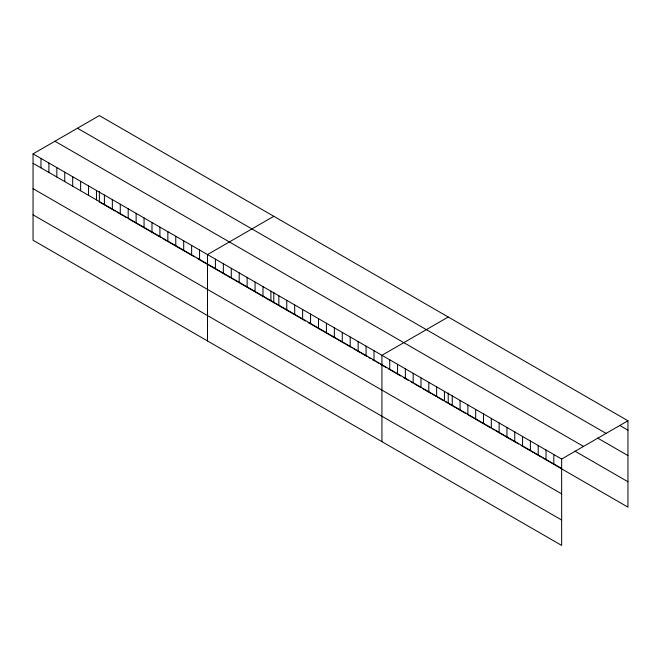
<?xml version="1.0" encoding="UTF-8"?>
<svg xmlns="http://www.w3.org/2000/svg" width="661" height="661" viewBox="0 0 661 661"><rect width="100%" height="100%" fill="white"/><g stroke="black" fill="none" stroke-linecap="round" stroke-linejoin="round"><path stroke-width="0.99" d="M33.05 153.864L561.643 459.048L561.643 545.416L33.05 240.232L33.05 153.864L99.357 115.584L627.95 420.768L627.95 507.136L549.812 462.022M273.794 216.296L207.488 254.576L207.488 340.944M448.224 317.007L381.926 355.288L381.926 441.655M561.643 459.048L627.95 420.768M620.134 425.667L627.95 430.179M77.477 128.217L606.071 433.401M597.561 438.028L627.95 455.578M54.929 141.231L583.523 446.415M574.987 451.166L627.95 481.737M33.05 163.284L561.643 468.467M115.212 211.107L99.357 201.952L99.357 191.607M116.972 212.123L123.144 215.684M124.02 216.197L126.664 217.717M128.432 218.733L131.068 220.262M131.952 220.774L139 224.839M139.884 225.351L161.028 237.555M162.788 238.571L194.499 256.881M197.143 258.41L226.219 275.191M227.103 275.703L234.151 279.777M235.027 280.281L242.075 284.354M242.959 284.858L305.506 320.973M308.15 322.502L337.226 339.283M338.101 339.795L345.149 343.86M346.034 344.373L352.197 347.926M353.966 348.95L360.129 352.511M361.013 353.015L367.177 356.576M368.937 357.593L370.697 358.609M372.465 359.625L375.109 361.154M376.869 362.17L378.629 363.186M380.389 364.203L386.561 367.764M388.321 368.78L400.657 375.902M403.301 377.431L408.581 380.48M411.225 382.008L412.985 383.025M414.753 384.041L420.917 387.602M422.676 388.618L431.493 393.708M432.368 394.212L435.896 396.253M437.656 397.269L439.416 398.286M440.3 398.79L443.82 400.83M445.588 401.847L447.348 402.863M449.1 403.871L455.173 407.383M456.04 407.878L462.989 411.894M463.857 412.39L465.592 413.398M467.327 414.397L490.768 427.931M492.511 428.931L494.246 429.939M495.981 430.939L502.054 434.451M502.93 434.946L518.555 443.977M521.157 445.481L533.311 452.496M534.179 453L541.128 457.007M542.863 458.007L548.944 461.518M33.05 188.674L561.643 493.858M33.05 214.842L561.643 520.017M553.827 454.537L553.827 463.956M546.019 450.025L546.019 459.445M538.203 445.514L538.203 454.933M530.386 441.003L530.386 450.422M522.57 436.491L522.57 445.911M514.762 431.98L514.762 441.399M506.946 427.469L506.946 436.888M499.129 422.957L499.129 432.377M491.321 418.446L491.321 427.865M483.505 413.935L483.505 423.354M475.689 409.423L475.689 418.843M467.872 404.912L467.872 414.331M460.064 400.401L460.064 409.82M452.248 395.889L452.248 405.309M448.224 393.022L448.224 403.367M444.432 391.378L444.432 400.797M436.624 386.867L436.624 396.286M428.807 382.355L428.807 391.775M420.991 377.844L420.991 387.263M413.175 373.333L413.175 382.752M405.367 368.821L405.367 378.241M397.55 364.31L397.55 373.729M389.734 359.799L389.734 369.218M373.994 350.71L373.994 360.121M366.062 346.133L366.062 355.544M358.138 341.555L358.138 350.966M350.206 336.978L350.206 346.389M342.274 332.4L342.274 341.811M334.35 327.823L334.35 337.234M326.418 323.246L326.418 332.657M318.495 318.668L318.495 328.079M310.563 314.091L310.563 323.502M302.631 309.513L302.631 318.924M294.707 304.936L294.707 314.347M286.775 300.358L286.775 309.769M278.843 295.773L278.843 305.192M273.794 292.319L273.794 302.664M270.919 291.195L270.919 300.615M262.987 286.618L262.987 296.037M255.063 282.04L255.063 291.46M247.131 277.463L247.131 286.882M239.199 272.886L239.199 282.305M231.276 268.308L231.276 277.727M223.344 263.731L223.344 273.15M215.412 259.153L215.412 268.573M199.556 249.998L199.556 259.418M191.632 245.421L191.632 254.84M183.7 240.844L183.7 250.263M175.768 236.266L175.768 245.685M167.844 231.689L167.844 241.108M159.912 227.111L159.912 236.531M151.98 222.534L151.98 231.953M144.057 217.956L144.057 227.367M136.125 213.379L136.125 222.79M128.201 208.802L128.201 218.213M120.269 204.224L120.269 213.635M112.337 199.647L112.337 209.058M104.413 195.069L104.413 204.48M96.481 190.492L96.481 199.903M88.549 185.915L88.549 195.326M80.625 181.337L80.625 190.748M72.693 176.76L72.693 186.171M64.77 172.182L64.77 181.593M56.838 167.605L56.838 177.016M48.906 163.019L48.906 172.438M40.982 158.442L40.982 167.861"/></g></svg>
